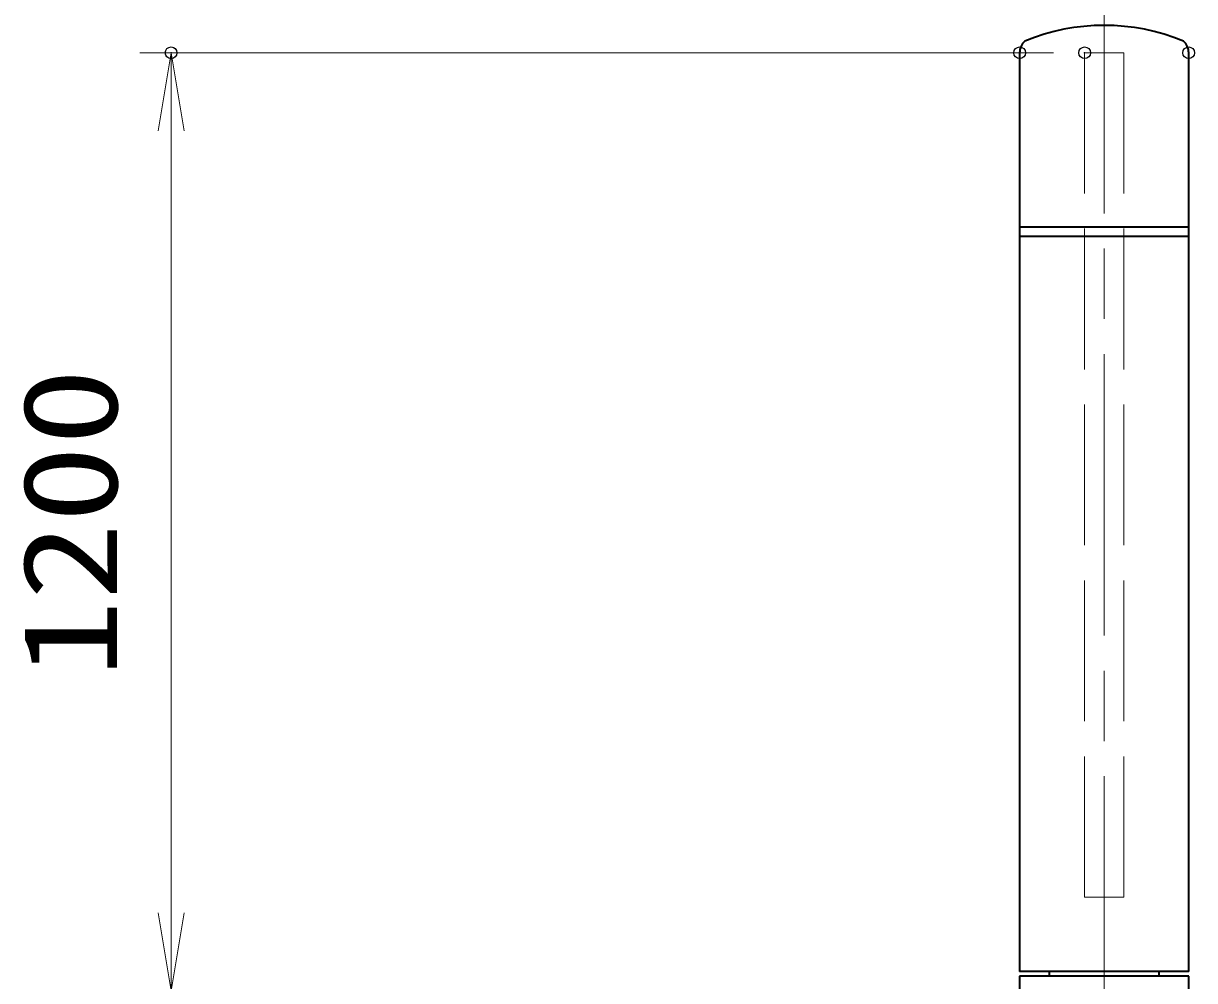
# Model space of a CAD drawing. Units: millimetres, scale not verified. Extents: x -11880 to 11880, y -8400 to 8400.
# Drawn here: x 7984 to 9482, y -640 to 584 of the extents above; entities that cross this region are included whole.
import ezdxf
from ezdxf.enums import TextEntityAlignment as Align

# ---------------------------------------------------------------- set-up
doc = ezdxf.new("R2010")
doc.units = ezdxf.units.MM
doc.header["$LTSCALE"] = 30
doc.header["$PDMODE"] = 32
doc.header["$PDSIZE"] = 15
doc.linetypes.add('DASHED', pattern=[7.5, 6, -1.5])
doc.linetypes.add('USER1', pattern=[18, 12, -1.5, 3, -1.5])
for name, color, linetype, lineweight in [('0-1_外形線', 7, 'Continuous', 35), ('0-2_軸線', 200, 'USER1', 15), ('0-3_細線', 2, 'Continuous', 35), ('0-4_寸法線', 4, 'Continuous', 18), ('0-5_0', 7, 'Continuous', 18), ('0-7_隠れ線', 140, 'DASHED', 18)]:
    doc.layers.add(name, color=color, linetype=linetype, lineweight=lineweight)
doc.layers.add('0-6_Defpoints', color=7, linetype='Continuous')
doc.styles.add('ＭＳ ゴシック', font='')
doc.styles.get('ＭＳ ゴシック').set_extended_font_data('MS Gothic')

# ---------------------------------------------------------------- blocks, each defined once
blk = doc.blocks.new('_Open')
at = {"layer": '0-5_0', "color": 4}
blk.add_line((-30, 5), (0, 0), dxfattribs=at)
blk.add_lwpolyline([(-30, -5), (0, 0), (-30, 0)], dxfattribs=at)

msp = doc.modelspace()

# ---------------------------------------------------------------- linework, layer by layer
at = {"layer": '0-1_外形線'}
for p, q in [((9258.47, 546.63), (9258.47, -628.37)), ((9474.77, -628.37), (9474.77, 546.63)), ((9474.77, -628.37), (9258.47, -628.37)), ((9296.72, -634.37), (9296.72, -628.37)), ((9436.52, -628.37), (9436.52, -634.37)), ((9474.77, -634.37), (9258.47, -634.37)), ((9258.47, -634.37), (9258.47, -653.37)), ((9474.77, -653.37), (9474.77, -634.37))]:
    msp.add_line(p, q, dxfattribs=at)
for centre, radius, start, end in [((9366.62, 314.68), 266.94, 67.67999, 112.32001), ((9278.47, 546.63), 20, 131.40962, 180), ((9454.77, 546.63), 20, 0, 48.59038)]:
    msp.add_arc(centre, radius, start, end, dxfattribs=at)
at = {"layer": '0-2_軸線'}
msp.add_line((9366.62, 701.2), (9366.62, -1532.84), dxfattribs=at)
at = {"layer": '0-3_細線'}
for p, q in [((9474.77, 323.63), (9258.47, 323.63)), ((9474.77, 311.63), (9258.47, 311.63))]:
    msp.add_line(p, q, dxfattribs=at)
at = {"layer": '0-4_寸法線'}
for p, q in [((9301.62, 546.63), (8133.13, 546.63)), ((8173.13, -653.37), (8173.13, 546.63))]:
    msp.add_line(p, q, dxfattribs=at)
at = {"layer": '0-6_Defpoints'}
for p in [(8173.13, 546.63), (9258.47, 546.63), (9341.62, 546.63), (9474.77, 546.63)]:
    msp.add_point(p, dxfattribs=at)
at = {"layer": '0-7_隠れ線'}
msp.add_lwpolyline([(9391.62, 546.63), (9341.62, 546.63), (9341.62, -533.37), (9391.62, -533.37)], close=True, dxfattribs=at)

# ---------------------------------------------------------------- block references
at = {"layer": '0-4_寸法線', "xscale": 3.333333, "yscale": 3.333333}
for p, rotation in [((8173.13, 546.63), 90), ((8173.13, -653.37), 270)]:
    msp.add_blockref('_Open', p, dxfattribs=dict(at, rotation=rotation))

# ---------------------------------------------------------------- texts
at = {"layer": '0-4_寸法線', "color": 254, "style": 'ＭＳ ゴシック', "width": 1.2}
msp.add_text('1200', height=121.2, rotation=90, dxfattribs=at).set_placement((8140.44, -252.57), align=Align.BOTTOM_LEFT)

doc.saveas('drawing.dxf')
